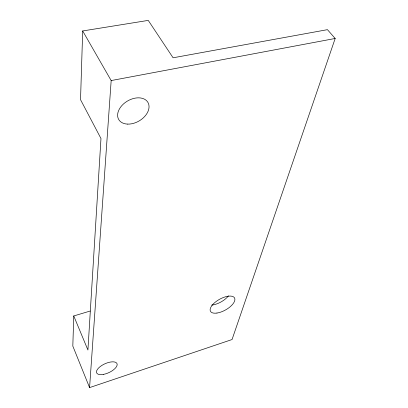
<?xml version="1.0" encoding="UTF-8"?>
<svg xmlns="http://www.w3.org/2000/svg" width="408" height="408" viewBox="0 0 408 408"><rect width="100%" height="100%" fill="white"/><g stroke="black" fill="none" stroke-linecap="round" stroke-linejoin="round"><path stroke-width="0.61" d="M73.761 315.955L72.818 346.076L89.576 387.6L232.05 339.543L335.182 38.469L327.435 29.667L173.089 57.788L148.247 20.4L82.686 30.952L80.534 99.69L100.975 138.526L87.919 350.018L73.761 315.955L90.127 311.049M89.576 387.6L111.17 80.565L82.686 30.952M111.17 80.565L335.182 38.469M228.429 295.861A13.668 6.212 -29.1 0 1 211.681 305.082M103.474 374.381A11.184 4.845 -24.6 0 0 116.979 363.579A11.184 4.845 -24.6 0 0 99.986 366.746A11.184 4.845 -24.6 0 0 103.474 374.381M127.73 124.108A16.932 11.541 -30.5 0 0 148.849 104.779A16.932 11.541 -30.5 0 0 123.41 104.02A16.932 11.541 -30.5 0 0 127.73 124.108M216.949 313.053A13.77 6.115 -29.1 0 0 234.886 299.018A13.77 6.115 -29.1 0 0 215.704 301.828A13.77 6.115 -29.1 0 0 216.949 313.053"/></g></svg>
